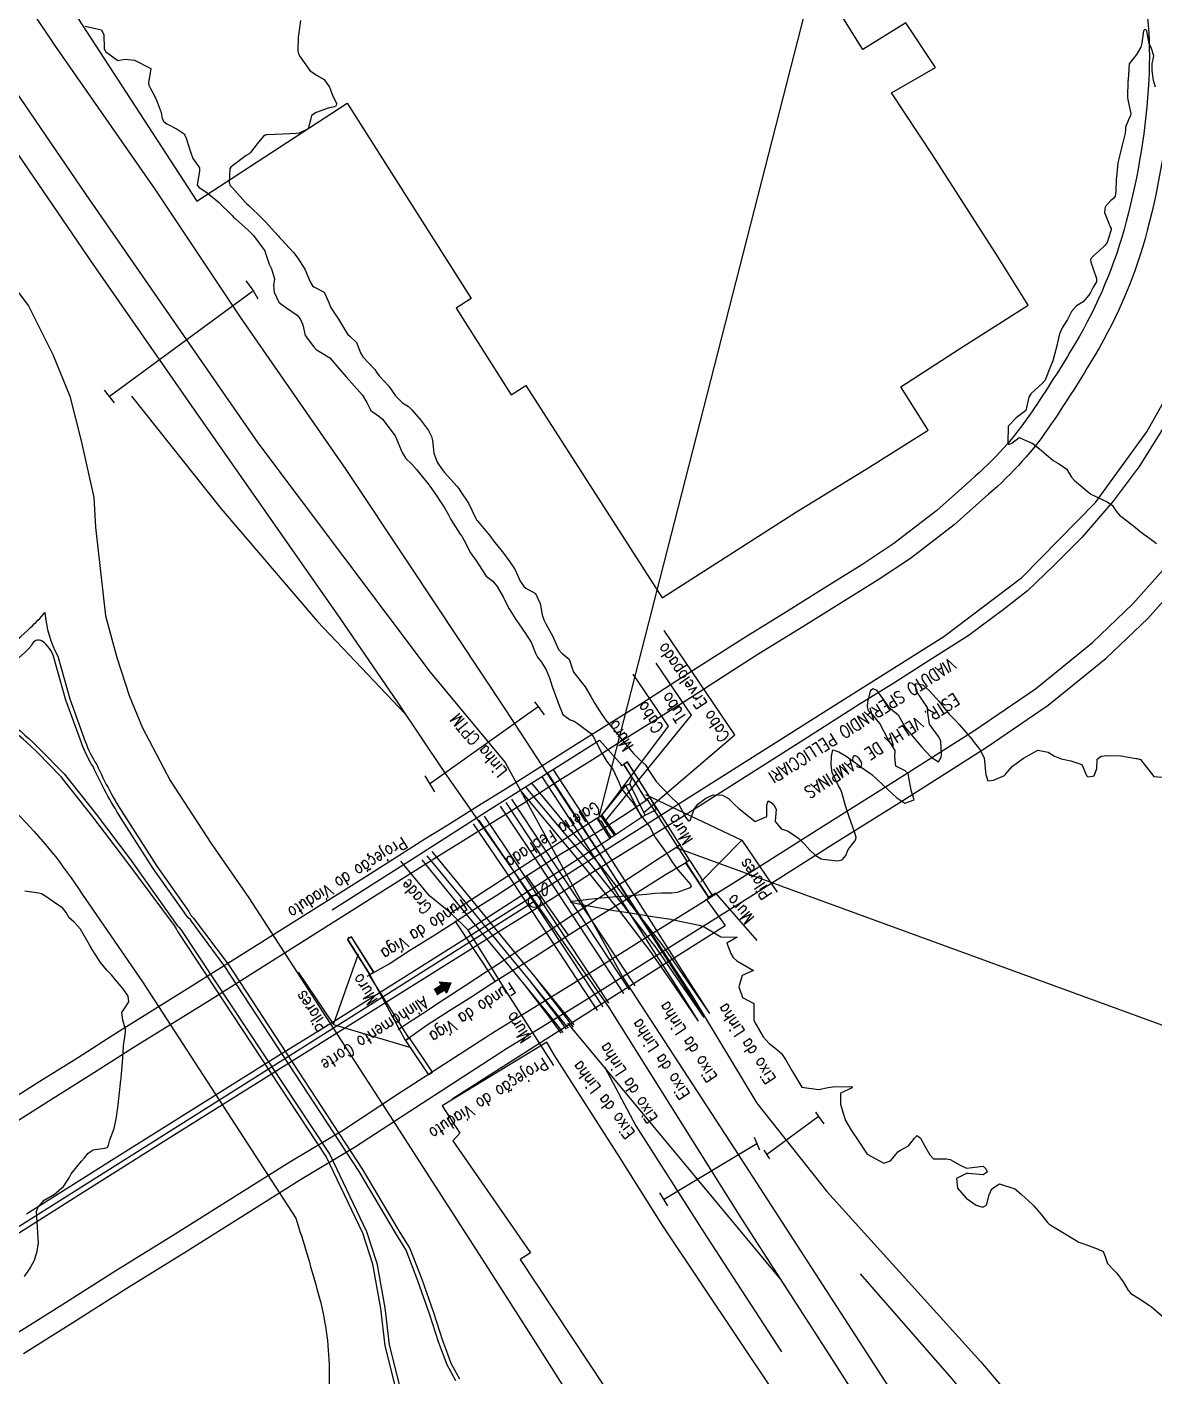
# Model space of a CAD drawing. Header units: metres. Extents: x 298520 to 308411, y 7433745 to 7450750.
# Drawn here: x 307986 to 308122, y 7433860.7 to 7434023.5 of the extents above; entities that cross this region are included whole.
import ezdxf

# ---------------------------------------------------------------- set-up
doc = ezdxf.new("R2010")
doc.units = ezdxf.units.M
doc.header["$LTSCALE"] = 10
for name, pattern in [('CENTER', [2, 1.25, -0.25, 0.25, -0.25]), ('CONTINUO', [0]), ('TRACEJADO', [8.7, 8, -0.7]), ('TRACO-PONTO', [9.4, 8, -0.7, 0, -0.7])]:
    doc.linetypes.add(name, pattern=pattern)
doc.layers.get('0').update_dxf_attribs({"color": 45})
for name, color, linetype in [('_ESTACAS', 255, 'CONTINUO'), ('ALINHAMENTO_SEÇÃO', 45, 'CONTINUO'), ('Area Verde e Lazer', 94, 'Continuous'), ('CABO ENVELOPADO', 255, 'CONTINUO'), ('CABOS', 255, 'CONTINUO'), ('Curvas de Nivel 1m', 11, 'Continuous'), ('Edificações', 30, 'Continuous'), ('EIXO', 45, 'CENTER'), ('GALERIA', 45, 'Continuous'), ('GRADE', 45, 'Continuous'), ('Linha Férrea', 251, 'TRACKS'), ('MURO', 30, 'Continuous'), ('PILAR', 45, 'Continuous'), ('PLACA_KM', 45, 'Continuous'), ('Pontes e viadutos', 190, 'Continuous'), ('PONTOS', 45, 'Continuous'), ('Pórtico', 62, 'Continuous'), ('TEXTO', 45, 'Continuous'), ('TG', 45, 'Continuous'), ('TRILHO', 45, 'Continuous'), ('VIADUTO', 190, 'Continuous'), ('Vias Primárias', 230, 'Continuous')]:
    doc.layers.add(name, color=color, linetype=linetype)
doc.styles.add('ROMANS', font='romans', dxfattribs={"height": 0.2})
doc.styles.add('SIMPLEX', font='simplex', dxfattribs={"height": 0.2})
doc.styles.get("Standard").update_dxf_attribs({"font": 'simplex.shx'})
doc.linetypes.add('FENCELINE1', pattern='A,0.25,-0.1,[133,ltypeshp.shx,S=0.1,R=0,X=-0.1,Y=0],-0.1,1', length=1.45)
doc.linetypes.add('TRACKS', pattern='A,0.15,[130,ltypeshp.shx,S=0.25,R=0,X=0,Y=0],0.15', length=0.3)

# ---------------------------------------------------------------- blocks, each defined once
blk = doc.blocks.new('SIMB_CIRCULO')
at = {"color": 0, "linetype": 'Continuous'}
blk.add_circle((0, 0), 0.5, dxfattribs=at)
at = {"color": 0}
blk.add_point((0, 0), dxfattribs=at)
for tag in ['desc:', 'cota:', 'pto:']:
    blk.add_attdef(tag, (0, 0), '', height=1)
blk = doc.blocks.new('SIMB_PONTO')
at = {"color": 0}
blk.add_point((0, 0), dxfattribs=at)
for tag in ['desc:', 'cota:', 'pto:']:
    blk.add_attdef(tag, (0, 0), '', height=1)

msp = doc.modelspace()

# ---------------------------------------------------------------- hatches: boundary and pattern name
at = {"layer": 'TEXTO'}
msp.add_hatch(color=256, dxfattribs=at).paths.add_polyline_path([(308035.13, 7433907.36), (308036, 7433907.89), (308035.77, 7433908.26), (308037.12, 7433908.14), (308036.61, 7433906.89), (308036.38, 7433907.26), (308035.52, 7433906.73)])

# ---------------------------------------------------------------- linework, layer by layer
at = {"layer": 'ALINHAMENTO_SEÇÃO', "color": 1, "linetype": 'TRACO-PONTO', "flags": 128}
msp.add_lwpolyline([(308030.76, 7433902.5), (308031.15, 7433902.76), (308031.3, 7433902.87), (308031.78, 7433903.18), (308033.71, 7433904.44), (308036.3, 7433906.14), (308038.86, 7433907.82), (308041.43, 7433909.5), (308041.79, 7433909.74), (308042.05, 7433909.91), (308043.55, 7433910.9), (308044.01, 7433911.2), (308044.23, 7433911.34), (308044.9, 7433911.78), (308046.59, 7433912.88), (308048.62, 7433914.22), (308049.11, 7433914.54), (308049.29, 7433914.66), (308049.98, 7433915.11), (308051.65, 7433916.21), (308051.79, 7433916.3), (308052.46, 7433916.74), (308053.13, 7433917.18), (308054.33, 7433917.96), (308055.79, 7433918.92), (308056.46, 7433919.36), (308056.79, 7433919.57), (308056.89, 7433919.64), (308057.12, 7433919.79), (308057.46, 7433920.02), (308058.13, 7433920.46), (308059.54, 7433921.38), (308062.01, 7433923), (308064.26, 7433924.48), (308064.39, 7433924.56), (308064.56, 7433924.67), (308064.73, 7433924.79), (308064.77, 7433924.81), (308064.86, 7433924.87)], dxfattribs=at)
at = {"layer": 'Area Verde e Lazer'}
for points in [[(308037.72, 7433860.08), (308036.67, 7433862.01), (308036.23, 7433863.18), (308035.63, 7433864.78), (308034.53, 7433868.17), (308033.15, 7433872.17), (308031.74, 7433875.84), (308030.43, 7433877.94), (308026.04, 7433885.34), (308009.84, 7433910.1), (308005.85, 7433915.58), (308005.71, 7433915.77), (308005.44, 7433915.96), (308001.21, 7433921.95), (307997.35, 7433927.98, -0.035858), (307993.95, 7433934.24, -0.050118), (307992.54, 7433937.11), (307990.66, 7433942.25), (307989.22, 7433947.41, 0.178339), (307987.83, 7433949.36, 0.525699), (307986.54, 7433948.85, -0.10742), (307979.64, 7433944.05, 0.422898)], [(307979.58, 7433942.48, -0.064893), (307987.59, 7433936.3), (307990.47, 7433933.34), (307994.32, 7433928.48), (307998.44, 7433923.07), (308004.09, 7433915.04), (308004.32, 7433914.85), (308004.55, 7433914.58), (308022.52, 7433887.41), (308026.96, 7433878.1), (308028.19, 7433874.3), (308029.16, 7433868.9), (308029.69, 7433864.41), (308030.89, 7433859.63)]]:
    msp.add_lwpolyline(points, format="xyb", dxfattribs=at)
at = {"layer": 'CABO ENVELOPADO', "color": 2, "linetype": 'CONTINUO'}
for points in [[(308060.11, 7433928.14, 707.56), (308058.25, 7433931.94, 707.38)], [(308060.58, 7433928.37, 707.52), (308058.72, 7433932.17, 707.34)]]:
    msp.add_polyline3d(points, dxfattribs=at)
at = {"layer": 'CABOS', "color": 2, "linetype": 'CONTINUO'}
for points in [[(308056.88, 7433925.95, 707.66), (308055.23, 7433928.28, 707.65)], [(308055.33, 7433928.36, 707.59), (308056.99, 7433926.02, 707.63)]]:
    msp.add_polyline3d(points, dxfattribs=at)
at = {"layer": 'Curvas de Nivel 1m', "flags": 128}
for points, elevation in [([(308019, 7434024.29), (308018.73, 7434022.54), (308018.7, 7434022.29), (308018.65, 7434020.6), (308018.72, 7434020.29), (308018.95, 7434019.9), (308020.12, 7434018.28), (308020.92, 7434017.71), (308021.82, 7434017.16), (308022.49, 7434016.25), (308022.59, 7434015.94), (308022.89, 7434015.16), (308023.35, 7434014.24), (308023.2, 7434013.91), (308022.88, 7434013.84), (308022.33, 7434013.7), (308020.87, 7434013.18), (308020.29, 7434012.84), (308020.19, 7434012.28), (308019.89, 7434011.24), (308018.84, 7434010.72), (308018.45, 7434010.68), (308016.84, 7434010.6), (308015, 7434010.51), (308014.83, 7434010.49), (308014.71, 7434010.46), (308014.51, 7434010.34), (308013.74, 7434009.43), (308012.96, 7434008.36), (308012.89, 7434008.27), (308012.8, 7434008.22), (308012.43, 7434008), (308010.79, 7434006.76), (308010.58, 7434006.6), (308010.44, 7434006.39), (308010.37, 7434004.79), (308010.51, 7434004.39), (308010.76, 7434004.1), (308012.32, 7434002.37), (308012.52, 7434002.15), (308012.73, 7434001.95), (308014.4, 7434000.34), (308014.71, 7434000.04), (308016.29, 7433998.32), (308016.46, 7433998.09), (308016.68, 7433997.85), (308018.12, 7433996.3), (308018.66, 7433995.6), (308019.5, 7433994.28), (308020.13, 7433992.77), (308020.43, 7433992.27), (308020.61, 7433992.13), (308021.85, 7433991.5), (308022.4, 7433990.24), (308022.59, 7433989.71), (308023.58, 7433988.23), (308024.55, 7433986.63), (308024.71, 7433986.38), (308024.95, 7433986.21), (308025.74, 7433985.41), (308026.22, 7433984.19), (308026.52, 7433983.71), (308027.93, 7433982.18), (308028.17, 7433981.85), (308028.49, 7433981.42), (308029.64, 7433980.16), (308030.46, 7433978.99), (308031.3, 7433978.14), (308032, 7433977.69), (308032.43, 7433977.32), (308033.47, 7433976.11), (308034.41, 7433974.8), (308034.77, 7433974.1), (308034.89, 7433973.6), (308035.06, 7433972.09), (308035.48, 7433970.97), (308036.08, 7433970.08), (308036.35, 7433969.75), (308037.89, 7433968.06), (308038.07, 7433967.8), (308038.32, 7433967.42), (308039.26, 7433966.04), (308040.14, 7433964.18), (308040.22, 7433964.03), (308040.28, 7433963.96), (308041.91, 7433962.01), (308042.04, 7433961.8), (308042.25, 7433961.5), (308043.46, 7433959.99), (308044.22, 7433958.97), (308044.88, 7433957.97), (308045.45, 7433956.71), (308045.93, 7433955.96), (308046.18, 7433955.77), (308047.35, 7433955.12), (308047.88, 7433953.93), (308048.14, 7433952.57), (308048.33, 7433951.93), (308048.58, 7433951.48), (308049.41, 7433949.92), (308050.09, 7433948.36), (308050.55, 7433947.9), (308051.4, 7433947.22), (308051.82, 7433945.88), (308051.88, 7433945.7), (308052.06, 7433945.44), (308053.32, 7433943.87), (308054.03, 7433942.71), (308054.49, 7433941.86), (308055.32, 7433940.53), (308055.83, 7433939.84), (308055.99, 7433939.64), (308057.5, 7433937.82), (308057.71, 7433937.56), (308057.96, 7433937.25), (308059.15, 7433935.8), (308059.94, 7433935.05), (308060.61, 7433934.46), (308061, 7433933.77), (308061.9, 7433932.45), (308062.52, 7433931.75), (308063.88, 7433930.37), (308064.57, 7433929.73), (308065.45, 7433928.12), (308065.76, 7433927.72), (308065.84, 7433927.67), (308066, 7433927.72), (308066.48, 7433929.1), (308066.94, 7433929.7), (308067.88, 7433930.41), (308068.75, 7433930.82), (308069.88, 7433930.77), (308070.6, 7433930.38), (308071.34, 7433929.65), (308071.87, 7433929.17), (308073.84, 7433927.62), (308075.25, 7433928.21), (308075.25, 7433929.61), (308075.4, 7433930.09), (308075.87, 7433929.8), (308075.98, 7433929.71), (308076.07, 7433929.6), (308076.36, 7433929.1), (308076.25, 7433927.59), (308076.98, 7433926.73), (308077.83, 7433926.44), (308079.1, 7433925.56), (308079.82, 7433924.84), (308080.43, 7433924.16), (308081.07, 7433923.53), (308081.8, 7433923.11), (308082.31, 7433923), (308083.79, 7433922.84), (308084.32, 7433922.97), (308084.78, 7433923.49), (308085.06, 7433924.23), (308085.82, 7433925.21), (308086, 7433925.48), (308086.02, 7433925.67), (308085.83, 7433926.36), (308085.42, 7433927.48), (308085.16, 7433928.18), (308084.74, 7433929.49), (308084.28, 7433931.1), (308084.12, 7433931.5), (308083.9, 7433931.92), (308083.12, 7433933.51), (308083, 7433934.44), (308083.06, 7433935.51), (308083.21, 7433936.25), (308083.95, 7433936), (308084.8, 7433935.49), (308085.94, 7433934.7), (308086.62, 7433934.16), (308087.68, 7433933.45), (308087.92, 7433933.28), (308089.89, 7433931.43), (308090.91, 7433930.45), (308091.88, 7433929.81), (308093.04, 7433930.23), (308092.64, 7433931.39), (308092.38, 7433932.93), (308092.31, 7433933.4), (308091.93, 7433933.71), (308090.81, 7433934.29), (308090.67, 7433935.42), (308090.72, 7433936.19), (308089.96, 7433937.37), (308089.92, 7433937.43), (308089.88, 7433937.52), (308088.89, 7433939.44), (308088, 7433940.52), (308087.52, 7433940.97), (308087.39, 7433941.46), (308087.44, 7433942.04), (308087.8, 7433943.45), (308088.05, 7433943.67), (308088.47, 7433943.45), (308089.72, 7433941.73), (308089.93, 7433941.43), (308090.01, 7433941.37), (308091.09, 7433940.5), (308091.68, 7433939.4), (308091.99, 7433938.91), (308093.25, 7433937.39), (308093.96, 7433936.59), (308095.06, 7433935.37), (308095.94, 7433934.8), (308096.26, 7433935.36), (308096.3, 7433935.71), (308096.22, 7433937.36), (308095.97, 7433937.85), (308094.89, 7433939.37), (308094.65, 7433940.73), (308094.63, 7433941.37), (308094.03, 7433942.26), (308093.25, 7433943.39), (308093.18, 7433944.26), (308094.05, 7433944.11), (308094.89, 7433943.37), (308096.02, 7433942.09), (308096.62, 7433941.35), (308097.23, 7433940.57), (308098, 7433939.79), (308098.47, 7433939.33), (308099.97, 7433937.55), (308100.15, 7433937.31), (308100.96, 7433936.29), (308101.46, 7433935.29), (308101.63, 7433933.59), (308101.65, 7433933.29), (308101.91, 7433932.53), (308102.59, 7433932.61), (308103.92, 7433933.16), (308103.98, 7433933.2), (308104.01, 7433933.26), (308104.88, 7433934.3), (308105.94, 7433935.03), (308106.21, 7433935.24), (308107.95, 7433936.21), (308109.17, 7433935.98), (308109.95, 7433935.51), (308110.76, 7433935.18), (308111.94, 7433934.94), (308113.27, 7433934.48), (308113.82, 7433933.14), (308113.92, 7433933.04), (308114.08, 7433932.98), (308114.75, 7433933.13), (308115.05, 7433934.01), (308115.08, 7433935.13), (308115.57, 7433935.5), (308115.95, 7433935.54), (308116.39, 7433935.56), (308117.95, 7433935.55), (308119.79, 7433935.22), (308119.94, 7433935.19), (308120.33, 7433935.07), (308121.92, 7433933.05), (308123.92, 7433932.87)], 707), ([(307992.99, 7434023.6), (307994.23, 7434023.34), (307994.98, 7434023.19), (307995.25, 7434022.58), (307995.31, 7434020.93), (307995.44, 7434020.57), (307996.94, 7434019.47), (307997.84, 7434019.64), (307998.94, 7434019.5), (308000.92, 7434018.51), (308000.65, 7434016.76), (308000.69, 7434016.51), (308000.9, 7434016.1), (308001.43, 7434015.04), (308001.67, 7434014.5), (308002.16, 7434013.19), (308002.28, 7434012.49), (308002.48, 7434012.12), (308002.85, 7434011.84), (308004.11, 7434011.2), (308004.84, 7434010.69), (308004.95, 7434010.58), (308005.02, 7434010.46), (308005.19, 7434010.09), (308005.72, 7434008.45), (308005.98, 7434007.63), (308006.78, 7434006.53), (308006.81, 7434006.43), (308006.81, 7434006.4), (308006.78, 7434006.16), (308006.53, 7434004.43), (308006.76, 7434004.16), (308007.54, 7434003.63), (308008.74, 7434002.7), (308009.06, 7434002.41), (308010.72, 7434000.76), (308010.9, 7434000.58), (308011.1, 7434000.38), (308012.69, 7433998.94), (308013.31, 7433998.35), (308014.66, 7433996.48), (308014.71, 7433996.38), (308014.72, 7433996.34), (308015.2, 7433994.88), (308015.47, 7433994.33), (308015.84, 7433993.1), (308015.73, 7433992.32), (308015.8, 7433991.52), (308016.37, 7433990.31), (308016.59, 7433990.08), (308017.18, 7433989.71), (308018.57, 7433988.72), (308018.93, 7433988.29), (308019.26, 7433987.58), (308019.54, 7433986.28), (308020.53, 7433984.95), (308020.87, 7433984.6), (308021.39, 7433984.26), (308022.51, 7433983.56), (308023.7, 7433982.23), (308024.48, 7433981.29), (308025.44, 7433980.21), (308026.46, 7433979.07), (308026.97, 7433978.19), (308027.48, 7433977.23), (308028.43, 7433976.52), (308028.87, 7433976.17), (308030.4, 7433974.15), (308031.25, 7433972.14), (308031.67, 7433971.44), (308032.36, 7433970.79), (308032.99, 7433970.11), (308034.33, 7433968.42), (308034.58, 7433968.1), (308035.26, 7433967.14), (308035.96, 7433966.08), (308036.3, 7433965.55), (308036.82, 7433964.61), (308037.12, 7433964.07), (308038.26, 7433962.31), (308038.43, 7433962.05), (308038.67, 7433961.62), (308039.51, 7433960.04), (308040.22, 7433959.02), (308040.87, 7433958.02), (308041.4, 7433957.21), (308042.19, 7433956.6), (308042.72, 7433955.99), (308043.42, 7433954.74), (308043.78, 7433953.98), (308044.15, 7433953.28), (308044.95, 7433951.97), (308046.12, 7433950.3), (308046.25, 7433950.09), (308046.34, 7433949.96), (308046.8, 7433949.25), (308047.35, 7433947.94), (308047.58, 7433947.44), (308048.07, 7433946.84), (308048.63, 7433945.92), (308049.02, 7433944.96), (308049.36, 7433943.92), (308050.02, 7433942.06), (308050.06, 7433941.91), (308050.62, 7433940.53), (308051.5, 7433939.89), (308051.99, 7433939.71), (308052.37, 7433939.49), (308053.97, 7433938.28), (308054.31, 7433937.86), (308054.71, 7433937.09), (308055.32, 7433935.85), (308055.93, 7433934.86), (308056.38, 7433934.29), (308056.7, 7433933.83), (308057.43, 7433932.29), (308057.58, 7433931.81), (308057.67, 7433931.59), (308057.89, 7433931.36), (308059.13, 7433929.8), (308059.86, 7433928.67), (308060.5, 7433927.78), (308061.08, 7433927.01), (308061.74, 7433925.76), (308061.77, 7433925.71), (308061.82, 7433925.64), (308063.17, 7433923.75), (308063.79, 7433922.76), (308064.54, 7433921.73), (308065.76, 7433920.34), (308066.03, 7433919.99), (308066.11, 7433919.71), (308065.91, 7433919.56), (308065.75, 7433919.5), (308064.42, 7433919.05), (308063.74, 7433918.96), (308062.55, 7433918.95), (308061.74, 7433918.9), (308060.72, 7433918.8), (308059.74, 7433918.71), (308058.88, 7433918.65), (308057.73, 7433918.56), (308057.06, 7433918.5), (308055.73, 7433918.38), (308055.24, 7433918.34), (308053.73, 7433918.2), (308053.43, 7433918.16), (308051.72, 7433917.93), (308051.68, 7433917.93), (308051.56, 7433917.88), (308051.67, 7433917.83), (308051.72, 7433917.82), (308051.79, 7433917.81), (308053.72, 7433917.43), (308054.23, 7433917.34), (308055.72, 7433917.07), (308056.77, 7433916.88), (308057.71, 7433916.73), (308058.98, 7433916.53), (308059.71, 7433916.41), (308060.24, 7433916.32), (308061.71, 7433916.08), (308063.65, 7433915.8), (308063.7, 7433915.79), (308064, 7433915.74), (308065.7, 7433915.37), (308067.09, 7433915.09), (308067.69, 7433914.87), (308069.68, 7433913.67), (308071.68, 7433913.64), (308070.42, 7433912.91), (308070.9, 7433911.65), (308071.19, 7433911.19), (308071.64, 7433910.77), (308073.63, 7433909.62), (308072.25, 7433909.01), (308071.87, 7433907.64), (308072.31, 7433906.35), (308073.58, 7433905.68), (308073.63, 7433905.67), (308073.67, 7433905.62), (308073.66, 7433903.72), (308073.67, 7433903.62), (308073.75, 7433903.43), (308074.8, 7433901.61), (308075.53, 7433900.81), (308076.22, 7433900.29), (308077.01, 7433899.58), (308077.5, 7433898.89), (308078.28, 7433897.56), (308079.46, 7433895.55), (308081.46, 7433895.24), (308082.65, 7433895.51), (308083.46, 7433895.6), (308085.35, 7433895.59), (308085.46, 7433895.6), (308085.55, 7433895.57), (308085.54, 7433895.48), (308085.46, 7433895.43), (308084.14, 7433894.81), (308084.14, 7433893.49), (308084.42, 7433892.5), (308084.75, 7433891.49), (308085.4, 7433890.33), (308085.76, 7433889.84), (308086.01, 7433889.47), (308087.36, 7433887.45), (308089.35, 7433886.34), (308090.16, 7433886.62), (308090.79, 7433887.42), (308091.05, 7433887.73), (308091.37, 7433887.92), (308092.33, 7433888.44), (308093.08, 7433889.38), (308093.4, 7433889.69), (308093.78, 7433889.38), (308094.32, 7433888.43), (308094.92, 7433887.36), (308095.36, 7433886.9), (308096.9, 7433886.88), (308097.36, 7433886.82), (308098.57, 7433886.1), (308099.35, 7433885.76), (308100.72, 7433885.92), (308101.35, 7433886.01), (308101.71, 7433885.65), (308101.84, 7433885.28), (308101.34, 7433884.93), (308099.52, 7433885.13), (308099.34, 7433885.13), (308098.14, 7433884.51), (308098.25, 7433883.32), (308099.31, 7433882.12), (308100.51, 7433881.3), (308101.29, 7433881.03), (308101.73, 7433881.28), (308102.07, 7433882.52), (308102.39, 7433883.27), (308103.33, 7433883.85), (308105.17, 7433883.24), (308105.32, 7433883.13), (308105.96, 7433882.58), (308107.3, 7433881.38), (308107.46, 7433881.21), (308108.37, 7433880.11), (308109.1, 7433879.19), (308109.27, 7433879.04), (308109.64, 7433878.81), (308111.25, 7433877.83), (308112.36, 7433877.15), (308112.9, 7433876.81), (308113.24, 7433876.69), (308113.92, 7433876.45), (308115.23, 7433875.96), (308115.81, 7433875.69), (308116.05, 7433875.11), (308116.35, 7433874.24), (308117.21, 7433873.35), (308117.47, 7433873.09), (308118.24, 7433872.02), (308118.82, 7433871.07), (308119.17, 7433870.62), (308120.28, 7433869.94), (308121.16, 7433869.35), (308121.34, 7433869.23), (308121.6, 7433869.04), (308123.13, 7433867.73)], 708), ([(308122.12, 7434016.25), (308121.91, 7434017.06), (308121.74, 7434018.26), (308121.74, 7434019.06), (308121.93, 7434020.03), (308121.62, 7434021.06), (308121.39, 7434021.47), (308121.08, 7434023.07), (308120.99, 7434023.18), (308120.84, 7434023.23), (308120.69, 7434023.07), (308120.48, 7434021.57), (308120.35, 7434021.08), (308119.84, 7434020.2), (308118.95, 7434019.09), (308118.84, 7434017.17), (308118.83, 7434017.09), (308118.8, 7434016.97), (308118.75, 7434015.09), (308118.76, 7434014.95), (308118.9, 7434014.35), (308119.15, 7434013.09), (308119.12, 7434012.84), (308118.87, 7434012.31), (308118.52, 7434011.43), (308118.5, 7434011.1), (308118.46, 7434010.71), (308118.06, 7434009.1), (308117.82, 7434008.1), (308117.61, 7434007.11), (308117.46, 7434005.78), (308117.41, 7434005.11), (308117.36, 7434003.7), (308117.29, 7434003.11), (308117.07, 7434002.8), (308116.75, 7434002.58), (308116.05, 7434001.82), (308116, 7434001.13), (308116.71, 7433999.3), (308116.78, 7433999.19), (308116.8, 7433999.12), (308116.79, 7433999.04), (308116.71, 7433998.77), (308116.29, 7433997.52), (308116.02, 7433997.13), (308115.33, 7433996.48), (308114.67, 7433995.9), (308114.31, 7433995.5), (308114.32, 7433995.14), (308114.65, 7433994.19), (308115.02, 7433993.14), (308115.01, 7433992.76), (308114.63, 7433992.09), (308114.28, 7433991.48), (308114.1, 7433991.15), (308113.4, 7433990.35), (308112.6, 7433989.84), (308112.01, 7433989.17), (308111.54, 7433988.22), (308110.89, 7433987.19), (308110.56, 7433986.46), (308110.32, 7433985.42), (308110.26, 7433985.19), (308109.9, 7433983.82), (308109.74, 7433983.2), (308109.39, 7433982.33), (308108.96, 7433981.21), (308108.83, 7433980.87), (308108.49, 7433980.51), (308107.1, 7433979.23), (308106.87, 7433978.83), (308106.49, 7433977.24), (308106.44, 7433977.18), (308105.33, 7433976.35), (308104.42, 7433975.37), (308104.38, 7433975.3), (308104.37, 7433975.26), (308104.33, 7433973.34), (308104.34, 7433973.26), (308104.4, 7433973.16), (308104.51, 7433973.15), (308104.8, 7433973.26), (308105.68, 7433973.97), (308106.41, 7433973.64), (308106.68, 7433973.51), (308107.34, 7433973.23), (308108.39, 7433972.41), (308109.81, 7433971.2), (308110.37, 7433970.86), (308111.38, 7433970.19), (308112.02, 7433969.17), (308112.35, 7433968.78), (308114.32, 7433967.14), (308116.31, 7433966.19), (308116.95, 7433965.75), (308117.34, 7433965.1), (308117.79, 7433964.59), (308118.29, 7433964.21), (308119.72, 7433963.08), (308120.28, 7433962.63), (308121.89, 7433961.43), (308122.25, 7433961.16)], 706), ([(307985.67, 7433872.67), (307986.3, 7433873.55), (307986.89, 7433874.65), (307987.21, 7433875.72), (307987.35, 7433876.52), (307987.36, 7433876.65), (307987.25, 7433878.65), (307987.14, 7433880.52), (307987.16, 7433880.65), (307987.28, 7433881.01), (307988.05, 7433881.88), (307989.29, 7433882.63), (307990.37, 7433883.55), (307991.06, 7433884.6), (307991.33, 7433885.05), (307992, 7433885.93), (307992.57, 7433886.59), (307992.93, 7433887.01), (307993.36, 7433887.55), (307993.98, 7433887.96), (307995.37, 7433888.15), (307995.66, 7433888.26), (307995.81, 7433888.55), (307995.98, 7433889.16), (307996.48, 7433890.54), (307996.79, 7433891.93), (307996.88, 7433892.54), (307996.94, 7433893.02), (307997.09, 7433894.54), (307997.32, 7433896.39), (307997.34, 7433896.53), (307997.35, 7433896.65), (307997.49, 7433898.53), (307997.63, 7433900.41), (307997.64, 7433900.53), (307997.86, 7433902.19), (307997.85, 7433902.53), (307997.55, 7433903.64), (307997.44, 7433904.53), (307997.57, 7433904.8), (307998.28, 7433905.82), (307998.17, 7433906.52), (307997.6, 7433907.41), (307996.64, 7433908.54), (307996.16, 7433909.09), (307995.62, 7433909.65), (307994.85, 7433910.57), (307993.65, 7433912.48), (307993.6, 7433912.58), (307993.53, 7433912.7), (307992.45, 7433914.59), (307991.69, 7433915.46), (307991.07, 7433915.99), (307990.7, 7433916.62), (307990.27, 7433917.18), (307989.71, 7433917.54), (307988.15, 7433918.65), (307987.73, 7433918.89), (307987.42, 7433918.96), (307985.73, 7433919.18)], 708)]:
    msp.add_lwpolyline(points, dxfattribs=dict(at, elevation=elevation))
at = {"layer": 'Edificações'}
msp.add_lwpolyline([(307987.34, 7434031.97), (308006.47, 7434002.51), (308024.63, 7434014.31), (308039.58, 7433990.74), (308037.76, 7433989.58), (308044.39, 7433979.12), (308046.17, 7433980.25), (308062.6, 7433954.62), (308078.83, 7433964.98), (308087.23, 7433970.13), (308094.73, 7433974.86), (308091.42, 7433980.08), (308098.49, 7433984.65), (308106.78, 7433989.93), (308103.15, 7433995.75), (308095.24, 7434008.08), (308090.29, 7434015.55), (308095.59, 7434018.62), (308092, 7434024.01), (308086.83, 7434020.79), (308078.14, 7434034.74)], dxfattribs=at)
msp.add_lwpolyline([(308048.72, 7433900.97), (308036.09, 7433893.26), (308038.2, 7433889.99), (308037.38, 7433889.06), (308046.72, 7433875.52), (308045.47, 7433874.74), (308063.88, 7433846.96), (308068.86, 7433850.19), (308073.44, 7433853.01), (308075.62, 7433850.1), (308080, 7433852.9), (308071.86, 7433865.08), (308062.63, 7433878.93), (308057.52, 7433887.04), (308049.6, 7433899.42)], close=True, dxfattribs=at)
at = {"layer": 'EIXO', "linetype": 'CONTINUO'}
for points in [[(308067.7, 7433903.94, 708.32), (308065.02, 7433908.16, 708.28), (308062.27, 7433912.48, 708.32), (308058.81, 7433917.88, 708.36), (308056.3, 7433921.85, 708.37), (308055.46, 7433923.19, 708.37), (308054.18, 7433925.21, 708.38), (308052.28, 7433928.14, 708.38), (308048.78, 7433933.51, 708.34)], [(308067.7, 7433903.94, 708.32), (308064.82, 7433908.1, 708.28), (308061.94, 7433912.3, 708.32), (308058.01, 7433917.43, 708.37), (308056.46, 7433919.36, 708.38), (308054.09, 7433922.33, 708.39), (308050.24, 7433926.93, 708.4), (308046.22, 7433931.72, 708.35)], [(308058.67, 7433907.3, 708.46), (308052.46, 7433916.74, 708.48), (308047.79, 7433923.85, 708.49), (308043.8, 7433929.88, 708.44)], [(308055.48, 7433905.23, 708.43), (308049.2, 7433914.79, 708.48), (308044.56, 7433921.86, 708.5), (308040.52, 7433927.76, 708.44)], [(308051.32, 7433902.64, 708.45), (308049.8, 7433904.52, 708.45), (308046.61, 7433908.43, 708.44), (308044.38, 7433911.16, 708.43), (308038.83, 7433917.89, 708.41), (308034.27, 7433923.46, 708.32)], [(308051.08, 7433902.52, 708.45), (308049.71, 7433904.41, 708.45), (308046.61, 7433908.43, 708.44)]]:
    msp.add_polyline3d(points, dxfattribs=at)
at = {"layer": 'GALERIA', "linetype": 'TRACEJADO', "flags": 128}
for points in [[(308054.79, 7433928.01), (308055.23, 7433928.28), (308055.33, 7433928.36), (308058.25, 7433931.94), (308058.72, 7433932.17), (308058.99, 7433932.88)], [(308056.46, 7433925.73), (308056.88, 7433925.95), (308056.99, 7433926.02), (308060.11, 7433928.14), (308060.58, 7433928.37), (308061.92, 7433929.06), (308061.13, 7433930.56)], [(308054.79, 7433928.01), (308037.11, 7433916.53)], [(308056.33, 7433925.56), (308039.2, 7433914.48)]]:
    msp.add_lwpolyline(points, dxfattribs=at)
at = {"layer": 'GALERIA', "linetype": 'CONTINUO'}
for points in [[(308054.88, 7433928.02, 707.88), (308054.79, 7433928.01, 708.36)], [(308056.33, 7433925.56, 708.37), (308054.79, 7433928.01, 708.36)], [(308055.1, 7433927.69, 707.86), (308054.88, 7433928.02, 707.88)], [(308055.1, 7433927.69, 707.86), (308055.24, 7433927.69, 706.28)], [(308056.19, 7433926.13, 706.15), (308055.24, 7433927.69, 706.28)], [(308056.19, 7433926.13, 706.15), (308056.38, 7433925.79, 706.35)], [(308056.33, 7433925.56, 708.37), (308056.46, 7433925.73, 707.86)], [(308056.46, 7433925.73, 707.86), (308056.38, 7433925.79, 706.35)]]:
    msp.add_polyline3d(points, dxfattribs=at)
at = {"layer": 'GRADE', "linetype": 'FENCELINE1', "ltscale": 2, "flags": 128}
msp.add_lwpolyline([(308043.67, 7433907.31), (308039.2, 7433914.48), (308037.11, 7433916.53), (308034.55, 7433918.64), (308031.08, 7433922.82)], dxfattribs=at)
at = {"layer": 'Linha Férrea', "flags": 128}
for points in [[(307828.85, 7434249.9), (307834.23, 7434241.31), (307842.03, 7434229.45), (307848.2, 7434219.47), (307854.25, 7434210.14), (307860.73, 7434199.82), (307867.75, 7434188.43), (307873.98, 7434178.61), (307884.34, 7434162.58), (307892.46, 7434150.09), (307899.19, 7434139.83), (307907.16, 7434127.59), (307914.33, 7434116.09), (307923.15, 7434102.87), (307931.9, 7434089.68), (307939.92, 7434077.03), (307949.02, 7434063.09), (307958.3, 7434047.77), (307966.82, 7434035.05), (307974.29, 7434023.7), (307983.77, 7434009.8), (307993.84, 7433994.99), (308005.8, 7433977.82), (308023.72, 7433952.16), (308030.71, 7433941.95), (308036.29, 7433933.66), (308056.2, 7433905.13), (308072.11, 7433879.77), (308083.12, 7433862.65), (308097.25, 7433840.53), (308105.93, 7433827.26), (308113.91, 7433814.38), (308123.82, 7433798.97), (308133.98, 7433783.36), (308142.76, 7433769.22), (308152.35, 7433754.77), (308155.38, 7433749.95)], [(307834.09, 7434249.9), (307846.87, 7434229.9), (307858.12, 7434211.84), (307865.94, 7434199.29), (307873.66, 7434187.24), (307881.95, 7434174.39), (307904.51, 7434139.04), (307929.28, 7434100.8), (307953.74, 7434063.42), (307974.09, 7434031.15), (307993.09, 7434003.3), (308013.84, 7433973.32), (308034.63, 7433945.63), (308043.68, 7433934.74), (308057.82, 7433908.86), (308071.35, 7433888.07), (308092.13, 7433855.93), (308111.83, 7433824.87), (308125.38, 7433803.41), (308139.08, 7433782.4), (308158.51, 7433752.51), (308160.16, 7433749.95)], [(307881.95, 7434174.39), (307890.56, 7434163.5), (307901.17, 7434150.06), (307910.16, 7434138.96), (307915.55, 7434131.82), (307920.85, 7434124.29), (307928.33, 7434113.37), (307934.63, 7434103.48), (307947.55, 7434083.79), (307961.67, 7434062.59), (307971.22, 7434048.67), (307981.51, 7434032.97), (307989.32, 7434021.33), (308001.39, 7434003.93), (308011.72, 7433988.5), (308024.44, 7433970.09), (308032.14, 7433958.56), (308043.7, 7433941.08), (308066.26, 7433906.49), (308074.05, 7433893.59), (308082.47, 7433882.92), (308101.05, 7433862.39), (308113.62, 7433847.56), (308119.39, 7433840.88), (308131.63, 7433823.26), (308158.1, 7433781.26), (308176.23, 7433752.83), (308178.04, 7433749.95)], [(307998.61, 7433978.94), (308009.41, 7433965.33), (308021.04, 7433951.76), (308031.62, 7433940.59)], [(308051.18, 7433903.26), (308076.94, 7433872.26)], [(308055.64, 7433897.99), (308059.45, 7433890.87), (308067.97, 7433877.52), (308077.02, 7433863.57)], [(308086.52, 7433873), (308097.57, 7433860.31), (308116.34, 7433837.33), (308124.21, 7433826.9), (308135.9, 7433809.44), (308149.49, 7433788.26), (308160.28, 7433770.74), (308173.44, 7433749.95)]]:
    msp.add_lwpolyline(points, dxfattribs=at)
at = {"layer": 'MURO', "linetype": 'CONTINUO'}
msp.add_line((308031.64, 7433901.16, 708.65), (308027.33, 7433909.14, 708.6), dxfattribs=at)
for points in [[(308057.96, 7433934.48, 707.45), (308057.96, 7433934.48, 715.17)], [(308065.92, 7433922.97, 707.92), (308061.13, 7433930.56, 707.16)], [(308074.06, 7433913.24, 707.99), (308069.11, 7433918.97, 708.01), (308068.66, 7433918.76, 708.05)], [(308049.55, 7433898.13, 708.59), (308043.67, 7433907.31, 708.43)]]:
    msp.add_polyline3d(points, dxfattribs=at)
at = {"layer": 'PILAR', "linetype": 'CONTINUO'}
for points in [[(308061.13, 7433930.56, 707.16), (308058.44, 7433934.79, 707.45), (308057.96, 7433934.48, 707.45), (308060.65, 7433930.26, 707.12)], [(308061.13, 7433930.56, 715.2), (308058.44, 7433934.78, 715.17), (308057.96, 7433934.48, 715.17), (308060.65, 7433930.26, 715.2)], [(308068.65, 7433918.76, 715.15), (308065.94, 7433922.93, 715.23), (308065.48, 7433922.64, 715.23), (308068.19, 7433918.46, 715.15)], [(308027.81, 7433909.44, 708.6), (308025.13, 7433913.69, 708.63), (308024.65, 7433913.39, 708.63), (308027.33, 7433909.14, 708.6)], [(308027.8, 7433909.43, 715.49), (308025.13, 7433913.68, 715.49), (308024.65, 7433913.38, 715.49), (308027.33, 7433909.14, 715.49)], [(308034.89, 7433897.34, 708.65), (308032.12, 7433901.48, 708.65), (308031.64, 7433901.16, 708.65), (308034.41, 7433897.02, 708.65)]]:
    msp.add_polyline3d(points, close=True, dxfattribs=at)
for points in [[(308065.45, 7433922.66, 707.92), (308065.92, 7433922.97, 707.92)], [(308065.92, 7433922.97, 707.92), (308065.94, 7433922.93, 715.23)], [(308068.19, 7433918.45, 708.01), (308065.45, 7433922.66, 707.92)], [(308031.64, 7433901.16, 715.54), (308032.11, 7433901.47, 715.54)], [(308031.64, 7433901.16, 715.54), (308034.41, 7433897.03, 715.46)], [(308032.11, 7433901.47, 715.54), (308034.87, 7433897.34, 715.46)], [(308034.41, 7433897.03, 715.46), (308034.41, 7433897.02, 708.65)]]:
    msp.add_polyline3d(points, dxfattribs=at)
at = {"layer": 'PLACA_KM', "linetype": 'CONTINUO'}
msp.add_polyline3d([(308047.24, 7433917.97, 0), (307812.94, 7433770.11, 0)], dxfattribs=at)
at = {"layer": 'Pontes e viadutos'}
msp.add_lwpolyline([(308119.94, 7434032.14, -0.073961), (308121.32, 7434017.11, -0.050703), (308118.61, 7434000.02, -0.06925), (308112.45, 7433985.32, -0.014406), (308107.21, 7433977.05, -0.068111), (308099.86, 7433968.82), (308095.74, 7433965.15), (308090.56, 7433961.16), (308086.69, 7433958.6), (308081.7, 7433955.49), (308077.63, 7433952.93), (308072.33, 7433949.67), (308068.47, 7433947.22), (308064.38, 7433944.58), (308060.03, 7433941.78), (308055.89, 7433939.2), (308052.24, 7433936.88), (308047.97, 7433934.22), (308043.92, 7433931.63), (308040.47, 7433929.49), (308036.74, 7433927.16), (308034, 7433925.47), (308030.54, 7433923.27), (308026.53, 7433920.73), (308005.66, 7433907.61), (307996.84, 7433902.11), (307992.18, 7433899.13), (307987.2, 7433896.01), (307982.98, 7433893.33)], format="xyb", dxfattribs=at)
msp.add_lwpolyline([(307985.58, 7433863.4), (307991.53, 7433867.14), (307998.04, 7433871.26), (308005.2, 7433875.71), (308012.66, 7433880.41), (308018.99, 7433884.37), (308025.5, 7433888.28), (308032.17, 7433892.65), (308043.82, 7433900.19), (308052.9, 7433905.76), (308062.74, 7433911.96), (308073.21, 7433918.49), (308083.42, 7433924.97), (308091.55, 7433930.06), (308101.72, 7433936.55), (308109.19, 7433941.63), (308116.17, 7433947.34), (308121.22, 7433952.12), (308126.36, 7433957.9)], dxfattribs=at)
at = {"layer": 'PONTOS', "linetype": 'TRACEJADO', "flags": 128}
for points in [[(308060.8, 7433930.28), (308065.64, 7433922.72)], [(308051.33, 7433913.87), (308046.2, 7433921.12)], [(308042.47, 7433908.33), (308037.65, 7433915.62)], [(308032.06, 7433901.47), (308027.26, 7433909.08)]]:
    msp.add_lwpolyline(points, dxfattribs=at)
at = {"layer": 'PONTOS', "linetype": 'CONTINUO'}
for points in [[(308055.06, 7433937.44, 716.91), (308057.81, 7433934.36, 715.7), (308057.62, 7433934.4, 715.45), (308057.66, 7433934.38, 715.12), (308058.01, 7433934.47, 715.17), (308060.65, 7433930.23, 715.2)], [(308065.64, 7433922.72, 716.62), (308065.53, 7433922.63, 715.23)], [(308067.95, 7433918.1, 715.52), (308067.93, 7433918.24, 715.74)], [(308067.93, 7433918.24, 715.74), (308070.23, 7433915.05, 716.77)], [(308067.96, 7433918.16, 715.18), (308067.95, 7433918.1, 715.52)], [(308068.21, 7433918.43, 715.15), (308067.96, 7433918.16, 715.18)], [(308068.19, 7433918.45, 708.01), (308068.66, 7433918.76, 708.05)], [(308027.33, 7433909.12, 715.49), (308024.68, 7433913.32, 715.49), (308024.86, 7433913.68, 715.86)]]:
    msp.add_polyline3d(points, dxfattribs=at)
at = {"layer": 'Pórtico'}
for points in [[(307995.9, 7433978.9), (308013.19, 7433991.62)], [(308012.4, 7433992.88), (308013.28, 7433991.69), (308013.85, 7433990.72)], [(307995.29, 7433979.66), (307996.51, 7433978.14)], [(308034.56, 7433932.14), (308047.66, 7433941.47)], [(308047.23, 7433942.07), (308047.66, 7433941.47), (308048.36, 7433940.49)], [(308033.97, 7433933.1), (308035.15, 7433931.18)], [(308081.1, 7433892.51), (308081.48, 7433892), (308082.12, 7433891.12)], [(308075.22, 7433887.41), (308081.45, 7433891.98)], [(308073.73, 7433889.48), (308074.05, 7433888.72), (308074.37, 7433887.97)], [(308062.79, 7433881.99), (308074.05, 7433888.72)], [(308074.87, 7433887.94), (308075.57, 7433886.89)], [(308062.31, 7433882.77), (308063.27, 7433881.21)]]:
    msp.add_lwpolyline(points, dxfattribs=at)
at = {"layer": 'TEXTO', "linetype": 'CONTINUO'}
for p, q in [((308054.93, 7433927.85), (308083.12, 7434038.16)), ((308071.39, 7433938.08), (308062.84, 7433950.65)), ((308066.17, 7433940.44), (308061.9, 7433946.73)), ((308063.4, 7433939.13), (308059.13, 7433945.41)), ((308060.41, 7433928.7), (308071.39, 7433938.08)), ((308067.28, 7433920.32), (308072.22, 7433925.37)), ((308072.22, 7433925.37), (308076.49, 7433919.08)), ((308018.68, 7433909.4), (308022.96, 7433903.11)), ((308022.96, 7433903.11), (308032.28, 7433900.32))]:
    msp.add_line(p, q, dxfattribs=at)
at = {"layer": 'TEXTO', "flags": 128}
msp.add_lwpolyline([(308064.26, 7433924.48), (308130.15, 7433900.41)], dxfattribs=at)
at = {"layer": 'TEXTO', "linetype": 'CONTINUO', "flags": 128}
for points in [[(308035.19, 7433907.4), (308035.17, 7433907.31)], [(308035.31, 7433907.47), (308035.24, 7433907.19)], [(308035.43, 7433907.54), (308035.31, 7433907.07)], [(308035.55, 7433907.62), (308035.39, 7433906.95)], [(308035.46, 7433906.83), (308035.67, 7433907.69)], [(308035.54, 7433906.75), (308035.79, 7433907.77)], [(308035.66, 7433906.82), (308035.91, 7433907.84)], [(308035.79, 7433906.9), (308036.11, 7433908.23)], [(308035.81, 7433908.26), (308035.8, 7433908.22)], [(308035.91, 7433908.25), (308035.87, 7433908.1)], [(308035.91, 7433906.97), (308036.21, 7433908.22)], [(308036.01, 7433908.24), (308035.94, 7433907.98)], [(308036.03, 7433907.04), (308036.31, 7433908.21)], [(308036.15, 7433907.12), (308036.41, 7433908.2)], [(308036.27, 7433907.19), (308036.51, 7433908.19)], [(308036.39, 7433907.26), (308036.61, 7433908.19)], [(308036.46, 7433907.13), (308036.71, 7433908.18)], [(308036.53, 7433907.01), (308036.81, 7433908.17)], [(308036.61, 7433906.9), (308036.91, 7433908.16)], [(308036.86, 7433907.52), (308037.01, 7433908.15)]]:
    msp.add_lwpolyline(points, dxfattribs=at)
at = {"layer": 'TEXTO', "linetype": 'CONTINUO'}
for points in [[(308055.8, 7433927.7, 0), (308066.17, 7433940.44, 0)], [(308055.26, 7433928.24, 0), (308063.4, 7433939.13, 0)], [(308060.61, 7433930.85, 0), (308072.22, 7433925.37, 0)], [(308022.96, 7433903.11, 0), (308025.99, 7433911.63, 0)]]:
    msp.add_polyline3d(points, dxfattribs=at)
msp.add_polyline3d([(308035.13, 7433907.36, 0), (308036, 7433907.89, 0), (308035.77, 7433908.26, 0), (308037.12, 7433908.14, 0), (308036.61, 7433906.89, 0), (308036.38, 7433907.26, 0), (308035.52, 7433906.73, 0)], close=True, dxfattribs=at)
at = {"layer": 'TEXTO'}
msp.add_point((308035.52, 7433906.73), dxfattribs=at)
at = {"layer": 'TRILHO', "linetype": 'CONTINUO'}
for points in [[(308067.02, 7433903.51, 708.51), (308064.34, 7433907.73, 708.47), (308061.59, 7433912.05, 708.52), (308058.13, 7433917.45, 708.55), (308055.61, 7433921.43, 708.56), (308054.78, 7433922.76, 708.56), (308053.5, 7433924.78, 708.58), (308051.61, 7433927.71, 708.57), (308048.11, 7433933.07, 708.52)], [(308068.35, 7433904.42, 708.51), (308065.66, 7433908.63, 708.47), (308062.94, 7433912.91, 708.49), (308059.51, 7433918.29, 708.54), (308056.08, 7433923.7, 708.56), (308053.06, 7433928.44, 708.55), (308049.46, 7433933.91, 708.53)], [(308067.02, 7433903.51, 708.51), (308064.19, 7433907.65, 708.49), (308061.26, 7433911.86, 708.53), (308057.4, 7433916.96, 708.56), (308055.79, 7433918.92, 708.57), (308053.39, 7433921.89, 708.59), (308049.64, 7433926.43, 708.59), (308045.63, 7433931.23, 708.53)], [(308068.35, 7433904.42, 708.51), (308065.51, 7433908.57, 708.47), (308062.62, 7433912.75, 708.5), (308057.12, 7433919.79, 708.55), (308055.77, 7433921.53, 708.56), (308054.78, 7433922.76, 708.56), (308053.24, 7433924.59, 708.58), (308050.92, 7433927.38, 708.59), (308046.88, 7433932.25, 708.54)], [(308059.34, 7433907.75, 708.63), (308053.13, 7433917.18, 708.67), (308048.46, 7433924.27, 708.67), (308044.47, 7433930.3, 708.61)], [(308056.18, 7433905.66, 708.62), (308049.84, 7433915.31, 708.65), (308045.24, 7433922.21, 708.68), (308041.17, 7433928.26, 708.63)], [(308058.01, 7433906.86, 708.65), (308051.79, 7433916.3, 708.66), (308047.12, 7433923.41, 708.68), (308043.13, 7433929.44, 708.63)], [(308054.81, 7433904.79, 708.62), (308048.54, 7433914.36, 708.68), (308043.89, 7433921.41, 708.68), (308039.87, 7433927.31, 708.62)], [(308052, 7433903.05, 708.64), (308050.44, 7433904.99, 708.64), (308047.25, 7433908.89, 708.63), (308044.94, 7433911.72, 708.62), (308039.48, 7433918.35, 708.6), (308034.87, 7433924, 708.52)], [(308050.69, 7433902.14, 708.63), (308049.18, 7433904.01, 708.63), (308045.99, 7433907.93, 708.62), (308043.76, 7433910.65, 708.61), (308038.21, 7433917.38, 708.59), (308033.65, 7433922.96, 708.49)], [(308051.9, 7433902.76, 708.64), (308050.31, 7433904.89, 708.64), (308047.25, 7433908.89, 708.63)], [(308050.44, 7433902.06, 708.63), (308049.08, 7433903.94, 708.63), (308045.99, 7433907.93, 708.62)]]:
    msp.add_polyline3d(points, dxfattribs=at)
at = {"layer": 'VIADUTO', "linetype": 'TRACEJADO', "flags": 128}
for points in [[(308022.81, 7433916.95), (308032.82, 7433923.3), (308041.87, 7433929.09), (308055.06, 7433937.44)], [(308027.02, 7433908.94), (308029.69, 7433910.44), (308032.27, 7433912.13), (308034.88, 7433913.74), (308037.51, 7433915.41), (308040.02, 7433917.07), (308042.66, 7433918.73), (308045.14, 7433920.34), (308047.69, 7433921.98), (308050.4, 7433923.69), (308053.11, 7433925.31), (308055.75, 7433926.94), (308058.31, 7433928.56), (308060.8, 7433930.28)], [(308031.79, 7433901.28), (308034.27, 7433903.06), (308036.94, 7433904.77), (308039.55, 7433906.41), (308042.11, 7433908.07), (308044.67, 7433909.71), (308047.31, 7433911.31), (308049.92, 7433913.01), (308052.5, 7433914.63), (308055.23, 7433916.32), (308057.87, 7433917.96), (308060.59, 7433919.66), (308063, 7433921.22), (308065.64, 7433922.72)], [(308037.28, 7433894.14), (308048.05, 7433900.99), (308057.06, 7433906.72), (308070.23, 7433915.05)]]:
    msp.add_lwpolyline(points, dxfattribs=at)
at = {"layer": 'Vias Primárias'}
for points in [[(308123.91, 7434016.33, -0.050703), (308121.15, 7433998.97, -0.06925), (308114.85, 7433983.94, -0.014406), (308109.57, 7433975.6, -0.068027), (308101.99, 7433967.11), (308097.84, 7433963.42), (308092.59, 7433959.37), (308088.67, 7433956.77), (308083.67, 7433953.66), (308079.59, 7433951.1), (308074.29, 7433947.83), (308070.44, 7433945.39), (308066.36, 7433942.75), (308061.99, 7433939.95), (308057.85, 7433937.37), (308054.21, 7433935.05), (308049.94, 7433932.39), (308045.88, 7433929.79), (308042.43, 7433927.65), (308038.7, 7433925.32), (308035.96, 7433923.64), (308032.51, 7433921.44), (308028.49, 7433918.9), (308007.62, 7433905.77), (307998.8, 7433900.28), (307994.14, 7433897.3), (307989.16, 7433894.18), (307984.95, 7433891.51)], [(307979.26, 7433946.93, 0.139873), (307986.4, 7433951.02, 0.035924), (307988.14, 7433952.83, 0.106818), (307989.71, 7433947.55), (307991.14, 7433942.4), (307993, 7433937.28, 0.050616), (307994.39, 7433934.47, 0.036029), (307997.77, 7433928.25), (308001.63, 7433922.23), (308005.52, 7433916.72), (308005.7, 7433916.35), (308006.03, 7433915.97), (308010.25, 7433910.38), (308026.46, 7433885.61), (308030.86, 7433878.2), (308032.19, 7433876.07), (308033.62, 7433872.34), (308035.01, 7433868.33), (308036.1, 7433864.95), (308036.7, 7433863.36), (308037.13, 7433862.22), (308038.15, 7433860.33)], [(308030.41, 7433859.5), (308029.2, 7433864.32), (308028.66, 7433868.82), (308027.7, 7433874.18), (308026.49, 7433877.91), (308022.08, 7433887.16), (308004.16, 7433914.4), (308004.03, 7433914.64), (308003.76, 7433915.04), (307998.04, 7433922.78), (307993.92, 7433928.17), (307990.09, 7433933.01), (307987.24, 7433935.95, 0.082014), (307972.13, 7433946.35, 0.142318)], [(307984.67, 7433928.69, -0.053939), (307992.62, 7433918.84), (307999.93, 7433908.23), (308018.41, 7433879.72, -0.010175), (308020.97, 7433871.17, -0.064939), (308022.42, 7433862.07, -0.006286), (308022.47, 7433856.34, 0.021969), (308022.64, 7433850.13, -0.021588), (308022.86, 7433842.57, 0.025202), (308023.14, 7433834.74, -0.001656), (308023.71, 7433827.76, -0.003826), (308024.19, 7433821.19, -0.09352), (308023.63, 7433816.64, -0.041281), (308021.86, 7433812.36, -0.050032), (308019.49, 7433808.7, -0.100724), (308010.29, 7433801.01), (307987.75, 7433786.89), (307954.58, 7433765.01)]]:
    msp.add_lwpolyline(points, format="xyb", dxfattribs=at)
for points in [[(307982.7, 7433994.4), (307986.18, 7433989.85), (307989.1, 7433984), (307991.17, 7433978.96), (307992.5, 7433973.56), (307994.03, 7433966.7), (307994.25, 7433963.13), (307995.46, 7433952.45), (307996.84, 7433947.42), (307998.32, 7433942.8), (307999.86, 7433939.01), (308003.27, 7433932.54), (308008.21, 7433924.95), (308012.74, 7433918.38), (308029.72, 7433892.16), (308034.87, 7433884.16), (308040.91, 7433874.76), (308047.08, 7433865.08), (308053.24, 7433855.36)], [(307985.94, 7433880.24), (307996.5, 7433886.91), (308008.03, 7433894.16), (308016.55, 7433899.5), (308023.04, 7433903.52), (308048.58, 7433919.59), (308083.23, 7433941.54), (308096.59, 7433949.95), (308106, 7433957.08), (308114.89, 7433966.11), (308121.08, 7433974.66), (308126.01, 7433983.39)], [(308123.68, 7433976.06), (308120.18, 7433970.45), (308117.02, 7433966.29), (308113.23, 7433961.9), (308109.83, 7433958.46), (308106.69, 7433955.47), (308103.77, 7433953.14), (308099.53, 7433950), (308094.38, 7433946.74), (308090.56, 7433944.3), (308086.49, 7433941.79), (308079.72, 7433937.45), (308071.8, 7433932.45), (308064.93, 7433928.1), (308054.23, 7433921.43), (308049.45, 7433918.35), (308043.25, 7433914.49), (308003.98, 7433889.88), (307992.88, 7433882.89), (307983.42, 7433876.89)], [(307984.24, 7433865.52), (307990.19, 7433869.26), (307996.71, 7433873.39), (308003.87, 7433877.84), (308011.33, 7433882.53), (308017.68, 7433886.5), (308024.17, 7433890.4), (308030.8, 7433894.75), (308042.48, 7433902.31), (308051.58, 7433907.89), (308061.41, 7433914.09), (308071.87, 7433920.61), (308082.08, 7433927.09), (308090.21, 7433932.18), (308100.34, 7433938.64), (308107.68, 7433943.64), (308114.52, 7433949.22), (308119.41, 7433953.87), (308124.4, 7433959.47)]]:
    msp.add_lwpolyline(points, dxfattribs=at)

# ---------------------------------------------------------------- block references
at = {"layer": '_ESTACAS', "color": 3}
ref = msp.add_blockref('SIMB_CIRCULO', (308047.24, 7433917.97), dxfattribs=dict(at, xscale=1.5, yscale=1.5, zscale=1.5))
ref.add_attrib('PONTO', '0', (308047.94, 7433918.67), dxfattribs={"layer": '0', "color": 2, "height": 1.5, "style": 'ROMANS', "width": 0.78})
at = {"layer": 'TG', "xscale": 2, "yscale": 2, "zscale": 2, "rotation": 122.6845205091333}
msp.add_blockref('SIMB_PONTO', (308007.49, 7433892.93), dxfattribs=at)

# ---------------------------------------------------------------- texts
at = {"layer": 'TEXTO', "width": 0.8}
for s, height, rotation, style, p in [('Cabo Envelopado', 1.5, 124.2372, 'ROMANS', (308070.85, 7433937.87)), ('VIADUTO SPERANDIO PELLICCIARI', 1.5, 212.3852, 'ROMANS', (308097.38, 7433947.41)), ('Tubo', 1.5, 124.2372, 'ROMANS', (308065.63, 7433940.24)), ('ESTR. VELHA DE CAMPINAS', 1.5, 212.3852, 'ROMANS', (308097.86, 7433943.15)), ('Cabo', 1.5, 124.2372, 'ROMANS', (308062.86, 7433938.92)), ('Linha CPTM', 1.5, 129.8212, 'ROMANS', (308044, 7433933.74)), ('Muro', 1.5, 122.9616, 'ROMANS', (308059.21, 7433936.72)), ('Galeria Fechada', 1.5, 212.5677, 'ROMANS', (308054.52, 7433930.06)), ('Muro', 1.5, 122.3779, 'ROMANS', (308066.39, 7433925.4)), ('Projeção do Viaduto', 1.5, 212.3852, 'ROMANS', (308031.26, 7433925.83)), ('Pilares', 1.5, 124.2372, 'ROMANS', (308075.95, 7433918.88)), ('Grade', 1.5, 129.3403, 'ROMANS', (308034.94, 7433917.21)), ('Fundo da Viga', 1.5, 212.3852, 'ROMANS', (308038.46, 7433918.3)), ('Muro', 1.5, 130.8296, 'ROMANS', (308073.82, 7433916.02)), ('Muro', 1.5, 122.3779, 'ROMANS', (308028.36, 7433906.12)), ('Pilares', 1.5, 124.2372, 'ROMANS', (308022.42, 7433902.91)), ('Fundo da Viga', 1.5, 212.3852, 'ROMANS', (308044.3, 7433908.28)), ('265', 0.075, 31.3931, 'SIMPLEX', (308035.75, 7433907.7)), ('Alinhamento Corte', 1.5, 212.3852, 'ROMANS', (308033.81, 7433906.55)), ('Eixo da Linha', 1.5, 123.2441, 'ROMANS', (308069.34, 7433896.79)), ('Eixo da Linha', 1.5, 123.2441, 'ROMANS', (308076.41, 7433896.57)), ('Muro', 1.5, 122.5998, 'ROMANS', (308046.9, 7433901.53)), ('Eixo da Linha', 1.5, 123.2441, 'ROMANS', (308066.03, 7433894.71)), ('Eixo da Linha', 1.5, 123.2441, 'ROMANS', (308062.12, 7433891.84)), ('Projeção do Viaduto', 1.5, 212.3852, 'ROMANS', (308048.28, 7433899.18)), ('Eixo da Linha', 1.5, 127.0347, 'ROMANS', (308059.42, 7433890.05))]:
    msp.add_text(s, height=height, rotation=rotation, dxfattribs=dict(at, style=style)).set_placement(p)

doc.saveas('drawing.dxf')
